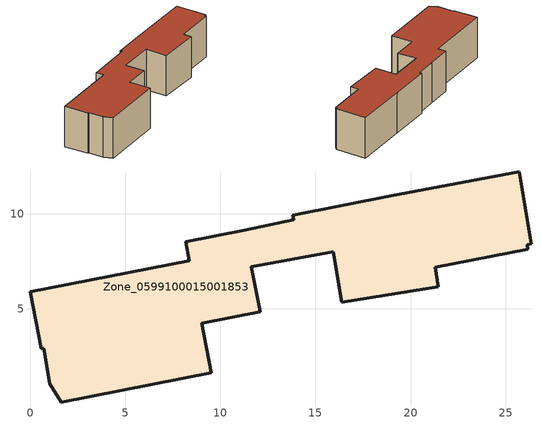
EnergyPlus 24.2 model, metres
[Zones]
Zone_0599100015001853
 floor ground (C_G): 1.63,0.09 1.04,1.06 0.72,2.92 0.59,2.89 0,5.9 8.37,7.52 8.18,8.52 11.26,9.12 13.85,9.69 13.8,9.93 18.97,10.94 25.73,12.19 26.35,8.42 26.14,8.36 26.17,8.13 21.3,7.19 21.47,6.16 16.37,5.34 15.93,7.99 11.63,7.2 12.09,4.83 9.03,4.23 9.53,1.63 z0.81
 wall outside (C_F): 16.37,5.34 21.47,6.16 21.3,7.19 26.17,8.13 26.14,8.36 26.35,8.42 25.73,12.19 18.97,10.94 13.8,9.93 13.85,9.69 11.26,9.12 8.18,8.52 8.37,7.52 0,5.9 0.59,2.89 0.72,2.92 1.04,1.06 1.63,0.09 9.53,1.63 9.03,4.23 12.09,4.83 11.63,7.2 15.93,7.99 16.37,5.34 z0.81:5.92
 roof outside (C_R): 1.04,1.06 1.63,0.09 9.53,1.63 9.03,4.23 12.09,4.83 11.63,7.2 15.93,7.99 16.37,5.34 21.47,6.16 21.3,7.19 26.17,8.13 26.14,8.36 26.35,8.42 25.73,12.19 18.97,10.94 13.8,9.93 13.85,9.69 11.26,9.12 8.18,8.52 8.37,7.52 0,5.9 0.59,2.89 0.72,2.92 z5.92
[BUILDING]
Pand.0599100015001853: North Axis=0; Terrain=City; Loads Convergence Tolerance Value=0.04; Temperature Convergence Tolerance Value=0.4; Solar Distribution=FullExterior; Maximum Number of Warmup Days=25; Minimum Number of Warmup Days=1
[Site:Location]
Rotterdam.The.Hague.AP_ZH_NLD Design_Conditions: Latitude=51.96; Longitude=4.45; Time Zone=1; Elevation=-4.5
[SITE:GROUNDTEMPERATURE:BUILDINGSURFACE]
18, 18, 18, 18, 18, 18, 18, 18, 18, 18, 18, 18
[MATERIAL] Thermal Absorptance=0.9; Solar Absorptance=0.7; Visible Absorptance=0.7
Name | Roughness | Thickness | Conductivity | Density | Specific Heat
G.D.1965 | MediumSmooth | 0.15 | 1 | 540 | 1210
F.D.1965 | Rough | 0.3 | 0.857143 | 1920 | 840
R.D.1965 | MediumRough | 0.2 | 0.08 | 1500 | 1000
[CONSTRUCTION]
C_G: G.D.1965
C_F: F.D.1965
C_R: R.D.1965
[ZONE]
Zone_0599100015001853: Type=1; Multiplier=1; Ceiling Height=Autocalculate; Volume=Autocalculate; Floor Area=autocalculate; Part of Total Floor Area=Yes
[ZONEINFILTRATION:DESIGNFLOWRATE]
Infil_Zone_0599100015001853: Zone or ZoneList or Space or SpaceList=Zone_0599100015001853; Schedule=AlwaysOn; Design Flow Rate Calculation Method=Flow/Area; Flow Rate per Floor Area=0.0042; Constant Term Coefficient=1; Temperature Term Coefficient=0; Velocity Term Coefficient=0; Velocity Squared Term Coefficient=0
[HVACTEMPLATE:ZONE:IDEALLOADSAIRSYSTEM]
Zone_0599100015001853: Maximum Heating Supply Air Temperature=50; Minimum Cooling Supply Air Temperature=13; Maximum Heating Supply Air Humidity Ratio=0.0156; Minimum Cooling Supply Air Humidity Ratio=0.0077; Heating Limit=NoLimit; Cooling Limit=NoLimit; Dehumidification Control Type=ConstantSensibleHeatRatio; Cooling Sensible Heat Ratio=0.7; Dehumidification Setpoint=60; Humidification Control Type=None; Humidification Setpoint=30; Outdoor Air Method=None; Outdoor Air Flow Rate per Person=0.00944; Outdoor Air Flow Rate per Zone Floor Area=0; Outdoor Air Flow Rate per Zone=0; Demand Controlled Ventilation Type=None; Outdoor Air Economizer Type=NoEconomizer; Heat Recovery Type=None; Sensible Heat Recovery Effectiveness=0.7; Latent Heat Recovery Effectiveness=0.65
[ZONECONTROL:THERMOSTAT]
ThermostatControl_Zone_0599100015001853: Zone or ZoneList=Zone_0599100015001853; Control Type Schedule=DualSetpointControlType; Control 1=Thermostat_Zone_0599100015001853; Temperature Difference Between Cutout And Setpoint=0
[THERMOSTATSETPOINT:DUALSETPOINT]
Thermostat_Zone_0599100015001853: Heating Setpoint Temperature Schedule=HeatingSetpoint_Zone_0599100015001853; Cooling Setpoint Temperature Schedule=CoolingSetpoint_Zone_0599100015001853
[SCHEDULE:COMPACT]
HeatingSetpoint_Zone_0599100015001853: Through: 12/31, For: AllDays, Until: 24:00, 21
CoolingSetpoint_Zone_0599100015001853: Through: 12/31, For: AllDays, Until: 24:00, 24
DualSetpointControlType: Through: 12/31, For: AllDays, Until: 24:00, 4
AlwaysOn: Through: 12/31, For: AllDays, Until: 24:00, 1
